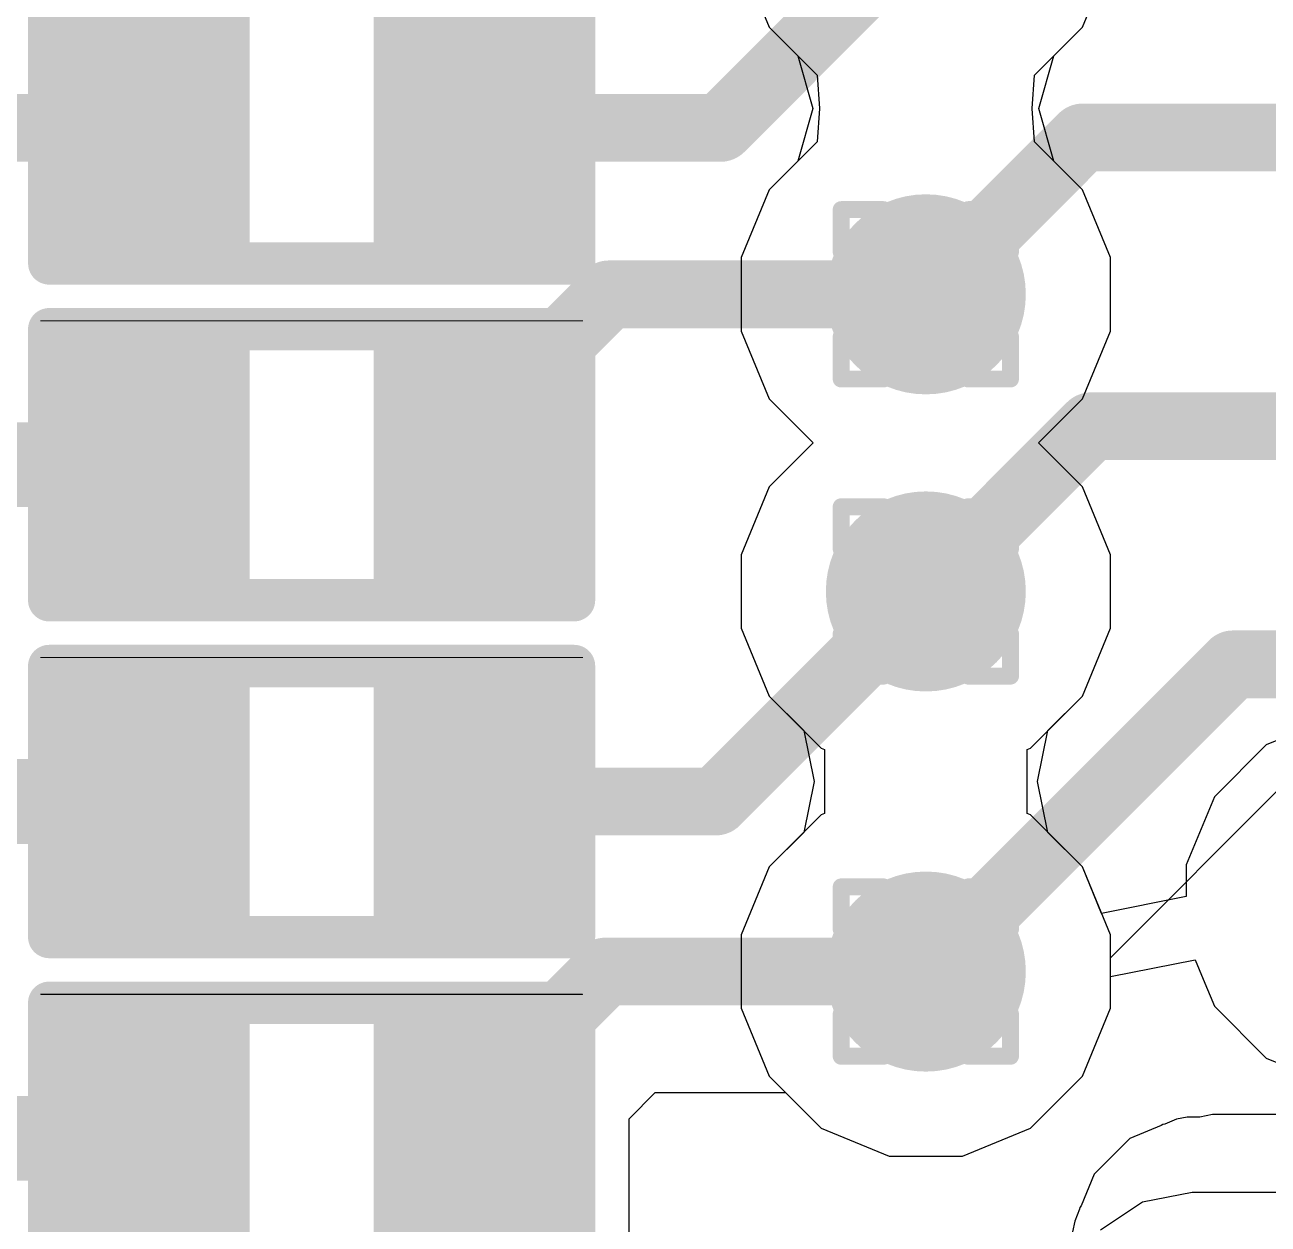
# Model space of a CAD drawing. Header units: inches. Extents: x -11 to 5379, y 0 to 5429.
# Drawn here: x 128.476 to 132.206, y 51.296 to 54.893 of the extents above; entities that cross this region are included whole.
import ezdxf

# ---------------------------------------------------------------- set-up
doc = ezdxf.new("R2010")
doc.units = ezdxf.units.IN
for name, color, linetype in [('Bottom Layer', 5, 'Continuous'), ('Drill Drawing', 1, 'Continuous'), ('GND', 16, 'Continuous'), ('PWR', 76, 'Continuous'), ('Top Layer', 1, 'Continuous'), ('Top Overlay', 2, 'Continuous'), ('Top Paste', 8, 'Continuous'), ('Top Solder', 216, 'Continuous'), ('Via Holes', 16, 'Continuous')]:
    doc.layers.add(name, color=color, linetype=linetype)

# ---------------------------------------------------------------- blocks, each defined once
blk = doc.blocks.new('R___0402_367')
at = {"layer": 'Top Layer'}
for points in [[(-0.6985, -0.3175), (-0.6985, 0.3175), (-0.2413, 0.3175), (-0.2413, -0.3175)], [(0.2413, -0.3175), (0.2413, 0.3175), (0.6985, 0.3175), (0.6985, -0.3175)]]:
    blk.add_hatch(color=1, dxfattribs=at).paths.add_polyline_path(points)
at = {"layer": 'Top Paste'}
for points in [[(-0.6985, -0.3175), (-0.6985, 0.3175), (-0.2413, 0.3175), (-0.2413, -0.3175)], [(0.2413, -0.3175), (0.2413, 0.3175), (0.6985, 0.3175), (0.6985, -0.3175)]]:
    blk.add_hatch(color=8, dxfattribs=at).paths.add_polyline_path(points)
at = {"layer": 'Top Solder'}
for points in [[(-0.7535, -0.3725), (-0.7535, 0.3725), (-0.1863, 0.3725), (-0.1863, -0.3725)], [(0.1863, -0.3725), (0.1863, 0.3725), (0.7535, 0.3725), (0.7535, -0.3725)]]:
    blk.add_hatch(color=216, dxfattribs=at).paths.add_polyline_path(points)
at = {"layer": 'Top Overlay'}
for points in [[(-0.7874, 0.4064, 0.127, 0.127, 0), (-0.7874, -0.4064, 0.127, 0.127, 0)], [(0.7874, 0.4064, 0.127, 0.127, 0), (-0.7874, 0.4064, 0.127, 0.127, 0)], [(0.7874, 0.4064, 0.127, 0.127, 0), (0.7874, -0.4064, 0.127, 0.127, 0)], [(0.7874, -0.4064, 0.127, 0.127, 0), (-0.7874, -0.4064, 0.127, 0.127, 0)], [(0.8128, -0.4318, 0.00323, 0.00323, 0), (-0.8128, -0.4318, 0.00323, 0.00323, 0)]]:
    blk.add_lwpolyline(points, format="xyseb", dxfattribs=at)
for points in [[(-0.8191, 0.4064, 0.0635, 0.0635, 1), (-0.7556, 0.4064, 0.0635, 0.0635, 1)], [(-0.8191, 0.4064, 0.0635, 0.0635, 1), (-0.7556, 0.4064, 0.0635, 0.0635, 1)], [(0.7556, 0.4064, 0.0635, 0.0635, 1), (0.8191, 0.4064, 0.0635, 0.0635, 1)], [(0.7556, 0.4064, 0.0635, 0.0635, 1), (0.8191, 0.4064, 0.0635, 0.0635, 1)], [(-0.8191, -0.4064, 0.0635, 0.0635, 1), (-0.7556, -0.4064, 0.0635, 0.0635, 1)], [(-0.8191, -0.4064, 0.0635, 0.0635, 1), (-0.7556, -0.4064, 0.0635, 0.0635, 1)], [(0.7556, -0.4064, 0.0635, 0.0635, 1), (0.8191, -0.4064, 0.0635, 0.0635, 1)], [(0.7556, -0.4064, 0.0635, 0.0635, 1), (0.8191, -0.4064, 0.0635, 0.0635, 1)], [(-0.8136, -0.4318, 0.00161, 0.00161, 1), (-0.812, -0.4318, 0.00161, 0.00161, 1)], [(0.812, -0.4318, 0.00161, 0.00161, 1), (0.8136, -0.4318, 0.00161, 0.00161, 1)]]:
    blk.add_lwpolyline(points, format="xyseb", close=True, dxfattribs=at)
blk = doc.blocks.new('R___0402_369')
at = {"layer": 'Top Layer'}
for points in [[(-0.6985, -0.3175), (-0.6985, 0.3175), (-0.2413, 0.3175), (-0.2413, -0.3175)], [(0.2413, -0.3175), (0.2413, 0.3175), (0.6985, 0.3175), (0.6985, -0.3175)]]:
    blk.add_hatch(color=1, dxfattribs=at).paths.add_polyline_path(points)
at = {"layer": 'Top Paste'}
for points in [[(-0.6985, -0.3175), (-0.6985, 0.3175), (-0.2413, 0.3175), (-0.2413, -0.3175)], [(0.2413, -0.3175), (0.2413, 0.3175), (0.6985, 0.3175), (0.6985, -0.3175)]]:
    blk.add_hatch(color=8, dxfattribs=at).paths.add_polyline_path(points)
at = {"layer": 'Top Solder'}
for points in [[(-0.7535, -0.3725), (-0.7535, 0.3725), (-0.1863, 0.3725), (-0.1863, -0.3725)], [(0.1863, -0.3725), (0.1863, 0.3725), (0.7535, 0.3725), (0.7535, -0.3725)]]:
    blk.add_hatch(color=216, dxfattribs=at).paths.add_polyline_path(points)
at = {"layer": 'Top Overlay'}
for points in [[(-0.7874, 0.4064, 0.127, 0.127, 0), (-0.7874, -0.4064, 0.127, 0.127, 0)], [(0.7874, 0.4064, 0.127, 0.127, 0), (-0.7874, 0.4064, 0.127, 0.127, 0)], [(0.7874, 0.4064, 0.127, 0.127, 0), (0.7874, -0.4064, 0.127, 0.127, 0)], [(0.7874, -0.4064, 0.127, 0.127, 0), (-0.7874, -0.4064, 0.127, 0.127, 0)], [(0.8128, -0.4318, 0.00323, 0.00323, 0), (-0.8128, -0.4318, 0.00323, 0.00323, 0)]]:
    blk.add_lwpolyline(points, format="xyseb", dxfattribs=at)
for points in [[(-0.8191, 0.4064, 0.0635, 0.0635, 1), (-0.7556, 0.4064, 0.0635, 0.0635, 1)], [(-0.8191, 0.4064, 0.0635, 0.0635, 1), (-0.7556, 0.4064, 0.0635, 0.0635, 1)], [(0.7556, 0.4064, 0.0635, 0.0635, 1), (0.8191, 0.4064, 0.0635, 0.0635, 1)], [(0.7556, 0.4064, 0.0635, 0.0635, 1), (0.8191, 0.4064, 0.0635, 0.0635, 1)], [(-0.8191, -0.4064, 0.0635, 0.0635, 1), (-0.7556, -0.4064, 0.0635, 0.0635, 1)], [(-0.8191, -0.4064, 0.0635, 0.0635, 1), (-0.7556, -0.4064, 0.0635, 0.0635, 1)], [(0.7556, -0.4064, 0.0635, 0.0635, 1), (0.8191, -0.4064, 0.0635, 0.0635, 1)], [(0.7556, -0.4064, 0.0635, 0.0635, 1), (0.8191, -0.4064, 0.0635, 0.0635, 1)], [(-0.8136, -0.4318, 0.00161, 0.00161, 1), (-0.812, -0.4318, 0.00161, 0.00161, 1)], [(0.812, -0.4318, 0.00161, 0.00161, 1), (0.8136, -0.4318, 0.00161, 0.00161, 1)]]:
    blk.add_lwpolyline(points, format="xyseb", close=True, dxfattribs=at)
blk = doc.blocks.new('R___0402_371')
at = {"layer": 'Top Layer'}
for points in [[(-0.6985, -0.3175), (-0.6985, 0.3175), (-0.2413, 0.3175), (-0.2413, -0.3175)], [(0.2413, -0.3175), (0.2413, 0.3175), (0.6985, 0.3175), (0.6985, -0.3175)]]:
    blk.add_hatch(color=1, dxfattribs=at).paths.add_polyline_path(points)
at = {"layer": 'Top Paste'}
for points in [[(-0.6985, -0.3175), (-0.6985, 0.3175), (-0.2413, 0.3175), (-0.2413, -0.3175)], [(0.2413, -0.3175), (0.2413, 0.3175), (0.6985, 0.3175), (0.6985, -0.3175)]]:
    blk.add_hatch(color=8, dxfattribs=at).paths.add_polyline_path(points)
at = {"layer": 'Top Solder'}
for points in [[(-0.7535, -0.3725), (-0.7535, 0.3725), (-0.1863, 0.3725), (-0.1863, -0.3725)], [(0.1863, -0.3725), (0.1863, 0.3725), (0.7535, 0.3725), (0.7535, -0.3725)]]:
    blk.add_hatch(color=216, dxfattribs=at).paths.add_polyline_path(points)
at = {"layer": 'Top Overlay'}
for points in [[(-0.7874, 0.4064, 0.127, 0.127, 0), (-0.7874, -0.4064, 0.127, 0.127, 0)], [(0.7874, 0.4064, 0.127, 0.127, 0), (-0.7874, 0.4064, 0.127, 0.127, 0)], [(0.7874, 0.4064, 0.127, 0.127, 0), (0.7874, -0.4064, 0.127, 0.127, 0)], [(0.7874, -0.4064, 0.127, 0.127, 0), (-0.7874, -0.4064, 0.127, 0.127, 0)], [(0.8128, -0.4318, 0.00323, 0.00323, 0), (-0.8128, -0.4318, 0.00323, 0.00323, 0)]]:
    blk.add_lwpolyline(points, format="xyseb", dxfattribs=at)
for points in [[(-0.8191, 0.4064, 0.0635, 0.0635, 1), (-0.7556, 0.4064, 0.0635, 0.0635, 1)], [(-0.8191, 0.4064, 0.0635, 0.0635, 1), (-0.7556, 0.4064, 0.0635, 0.0635, 1)], [(0.7556, 0.4064, 0.0635, 0.0635, 1), (0.8191, 0.4064, 0.0635, 0.0635, 1)], [(0.7556, 0.4064, 0.0635, 0.0635, 1), (0.8191, 0.4064, 0.0635, 0.0635, 1)], [(-0.8191, -0.4064, 0.0635, 0.0635, 1), (-0.7556, -0.4064, 0.0635, 0.0635, 1)], [(-0.8191, -0.4064, 0.0635, 0.0635, 1), (-0.7556, -0.4064, 0.0635, 0.0635, 1)], [(0.7556, -0.4064, 0.0635, 0.0635, 1), (0.8191, -0.4064, 0.0635, 0.0635, 1)], [(0.7556, -0.4064, 0.0635, 0.0635, 1), (0.8191, -0.4064, 0.0635, 0.0635, 1)], [(-0.8136, -0.4318, 0.00161, 0.00161, 1), (-0.812, -0.4318, 0.00161, 0.00161, 1)], [(0.812, -0.4318, 0.00161, 0.00161, 1), (0.8136, -0.4318, 0.00161, 0.00161, 1)]]:
    blk.add_lwpolyline(points, format="xyseb", close=True, dxfattribs=at)
blk = doc.blocks.new('R___0402_430')
at = {"layer": 'Top Layer'}
for points in [[(-0.6985, -0.3175), (-0.6985, 0.3175), (-0.2413, 0.3175), (-0.2413, -0.3175)], [(0.2413, -0.3175), (0.2413, 0.3175), (0.6985, 0.3175), (0.6985, -0.3175)]]:
    blk.add_hatch(color=1, dxfattribs=at).paths.add_polyline_path(points)
at = {"layer": 'Top Paste'}
for points in [[(-0.6985, -0.3175), (-0.6985, 0.3175), (-0.2413, 0.3175), (-0.2413, -0.3175)], [(0.2413, -0.3175), (0.2413, 0.3175), (0.6985, 0.3175), (0.6985, -0.3175)]]:
    blk.add_hatch(color=8, dxfattribs=at).paths.add_polyline_path(points)
at = {"layer": 'Top Solder'}
for points in [[(-0.7535, -0.3725), (-0.7535, 0.3725), (-0.1863, 0.3725), (-0.1863, -0.3725)], [(0.1863, -0.3725), (0.1863, 0.3725), (0.7535, 0.3725), (0.7535, -0.3725)]]:
    blk.add_hatch(color=216, dxfattribs=at).paths.add_polyline_path(points)
at = {"layer": 'Top Overlay'}
for points in [[(-0.7874, 0.4064, 0.127, 0.127, 0), (-0.7874, -0.4064, 0.127, 0.127, 0)], [(0.7874, 0.4064, 0.127, 0.127, 0), (-0.7874, 0.4064, 0.127, 0.127, 0)], [(0.7874, 0.4064, 0.127, 0.127, 0), (0.7874, -0.4064, 0.127, 0.127, 0)], [(0.7874, -0.4064, 0.127, 0.127, 0), (-0.7874, -0.4064, 0.127, 0.127, 0)], [(0.8128, -0.4318, 0.00323, 0.00323, 0), (-0.8128, -0.4318, 0.00323, 0.00323, 0)]]:
    blk.add_lwpolyline(points, format="xyseb", dxfattribs=at)
for points in [[(-0.8191, 0.4064, 0.0635, 0.0635, 1), (-0.7556, 0.4064, 0.0635, 0.0635, 1)], [(-0.8191, 0.4064, 0.0635, 0.0635, 1), (-0.7556, 0.4064, 0.0635, 0.0635, 1)], [(0.7556, 0.4064, 0.0635, 0.0635, 1), (0.8191, 0.4064, 0.0635, 0.0635, 1)], [(0.7556, 0.4064, 0.0635, 0.0635, 1), (0.8191, 0.4064, 0.0635, 0.0635, 1)], [(-0.8191, -0.4064, 0.0635, 0.0635, 1), (-0.7556, -0.4064, 0.0635, 0.0635, 1)], [(-0.8191, -0.4064, 0.0635, 0.0635, 1), (-0.7556, -0.4064, 0.0635, 0.0635, 1)], [(0.7556, -0.4064, 0.0635, 0.0635, 1), (0.8191, -0.4064, 0.0635, 0.0635, 1)], [(0.7556, -0.4064, 0.0635, 0.0635, 1), (0.8191, -0.4064, 0.0635, 0.0635, 1)], [(-0.8136, -0.4318, 0.00161, 0.00161, 1), (-0.812, -0.4318, 0.00161, 0.00161, 1)], [(0.812, -0.4318, 0.00161, 0.00161, 1), (0.8136, -0.4318, 0.00161, 0.00161, 1)]]:
    blk.add_lwpolyline(points, format="xyseb", close=True, dxfattribs=at)

msp = doc.modelspace()

# ---------------------------------------------------------------- hatches: boundary and pattern name
at = {"layer": 'Bottom Layer'}
h = msp.add_hatch(color=5, dxfattribs=at)
edge = h.paths.add_edge_path()
edge.add_arc((131.1794, 54.0848), 0.3, 0, 360)
h = msp.add_hatch(color=5, dxfattribs=at)
edge = h.paths.add_edge_path()
edge.add_arc((131.1794, 53.1938), 0.3, 0, 360)
h = msp.add_hatch(color=5, dxfattribs=at)
edge = h.paths.add_edge_path()
edge.add_arc((131.1794, 52.0538), 0.3, 0, 360)
at = {"layer": 'GND'}
h = msp.add_hatch(color=16, dxfattribs=at)
edge = h.paths.add_edge_path()
edge.add_arc((131.1794, 54.0848), 0.3, 0, 360)
h = msp.add_hatch(color=16, dxfattribs=at)
edge = h.paths.add_edge_path()
edge.add_arc((131.1794, 53.1938), 0.3, 0, 360)
h = msp.add_hatch(color=16, dxfattribs=at)
edge = h.paths.add_edge_path()
edge.add_arc((131.1794, 52.0538), 0.3, 0, 360)
at = {"layer": 'PWR'}
h = msp.add_hatch(color=76, dxfattribs=at)
edge = h.paths.add_edge_path()
edge.add_arc((131.1794, 54.0848), 0.3, 0, 360)
h = msp.add_hatch(color=76, dxfattribs=at)
edge = h.paths.add_edge_path()
edge.add_arc((131.1794, 53.1938), 0.3, 0, 360)
h = msp.add_hatch(color=76, dxfattribs=at)
edge = h.paths.add_edge_path()
edge.add_arc((131.1794, 52.0538), 0.3, 0, 360)
at = {"layer": 'Top Layer'}
h = msp.add_hatch(color=1, dxfattribs=at)
edge = h.paths.add_edge_path()
edge.add_arc((131.1794, 54.0848), 0.3, 0, 360)
h = msp.add_hatch(color=1, dxfattribs=at)
edge = h.paths.add_edge_path()
edge.add_arc((131.1794, 53.1938), 0.3, 0, 360)
h = msp.add_hatch(color=1, dxfattribs=at)
edge = h.paths.add_edge_path()
edge.add_arc((131.1794, 52.0538), 0.3, 0, 360)
at = {"layer": 'Via Holes'}
h = msp.add_hatch(color=7, dxfattribs=at)
edge = h.paths.add_edge_path()
edge.add_arc((131.1794, 54.0848), 0.15, 0, 360)
h = msp.add_hatch(color=7, dxfattribs=at)
edge = h.paths.add_edge_path()
edge.add_arc((131.1794, 53.1938), 0.15, 0, 360)
h = msp.add_hatch(color=7, dxfattribs=at)
edge = h.paths.add_edge_path()
edge.add_arc((131.1794, 52.0538), 0.15, 0, 360)

# ---------------------------------------------------------------- linework, layer by layer
at = {"layer": 'Bottom Layer'}
for p, q in [((130.6254, 55.0896), (130.7098, 54.886)), ((130.7098, 54.886), (130.8538, 54.742)), ((130.8538, 54.742), (130.8601, 54.6423)), ((130.8601, 54.6423), (130.8538, 54.5426)), ((130.8538, 54.5426), (130.7098, 54.3986)), ((130.7098, 54.3986), (130.6254, 54.195)), ((130.6254, 54.195), (130.6254, 53.9746)), ((130.6254, 53.9746), (130.7098, 53.771)), ((130.7098, 53.771), (130.8415, 53.6393)), ((130.8415, 53.6393), (130.7098, 53.5076)), ((130.7098, 53.5076), (130.6254, 53.304)), ((130.6254, 53.304), (130.6254, 53.0836)), ((130.6254, 53.0836), (130.7098, 52.88)), ((130.7098, 52.88), (130.8656, 52.7242)), ((130.8656, 52.7242), (130.8755, 52.72)), ((130.8755, 52.72), (130.8755, 52.5276)), ((131.7334, 52.0951), (132.251, 52.6126)), ((130.8656, 52.5235), (130.7098, 52.3676)), ((130.8755, 52.5276), (130.8656, 52.5235)), ((130.7098, 52.3676), (130.6254, 52.164)), ((130.6254, 52.164), (130.6254, 51.9436)), ((131.7334, 51.9436), (131.7334, 52.0951)), ((130.6254, 51.9436), (130.7098, 51.74)), ((131.6491, 51.74), (131.7334, 51.9436)), ((130.7098, 51.74), (130.8656, 51.5842)), ((131.4932, 51.5842), (131.6491, 51.74)), ((130.8656, 51.5842), (131.0692, 51.4998)), ((131.2896, 51.4998), (131.4932, 51.5842)), ((131.0692, 51.4998), (131.2896, 51.4998))]:
    msp.add_line(p, q, dxfattribs=at)
for points in [[(131.1794, 54.0848, 0.2032, 0.2032, 0), (131.6499, 54.5553, 0.2032, 0.2032, 0)], [(131.6499, 54.5553, 0.2032, 0.2032, 0), (140.5564, 54.5553, 0.2032, 0.2032, 0)], [(131.1794, 53.1938, 0.2032, 0.2032, 0), (131.6748, 53.6892, 0.2032, 0.2032, 0)], [(131.6748, 53.6892, 0.2032, 0.2032, 0), (140.9921, 53.6892, 0.2032, 0.2032, 0)], [(131.1794, 52.0538, 0.2032, 0.2032, 0), (132.1008, 52.9752, 0.2032, 0.2032, 0)], [(132.1008, 52.9752, 0.2032, 0.2032, 0), (140.2735, 52.9752, 0.2032, 0.2032, 0)]]:
    msp.add_lwpolyline(points, format="xyseb", dxfattribs=at)
for points in [[(131.5991, 54.5553, 0.1016, 0.1016, 1), (131.7007, 54.5553, 0.1016, 0.1016, 1)], [(131.5991, 54.5553, 0.1016, 0.1016, 1), (131.7007, 54.5553, 0.1016, 0.1016, 1)], [(131.1286, 54.0848, 0.1016, 0.1016, 1), (131.2302, 54.0848, 0.1016, 0.1016, 1)], [(131.624, 53.6892, 0.1016, 0.1016, 1), (131.7256, 53.6892, 0.1016, 0.1016, 1)], [(131.624, 53.6892, 0.1016, 0.1016, 1), (131.7256, 53.6892, 0.1016, 0.1016, 1)], [(131.1286, 53.1938, 0.1016, 0.1016, 1), (131.2302, 53.1938, 0.1016, 0.1016, 1)], [(132.05, 52.9752, 0.1016, 0.1016, 1), (132.1516, 52.9752, 0.1016, 0.1016, 1)], [(132.05, 52.9752, 0.1016, 0.1016, 1), (132.1516, 52.9752, 0.1016, 0.1016, 1)], [(131.1286, 52.0538, 0.1016, 0.1016, 1), (131.2302, 52.0538, 0.1016, 0.1016, 1)]]:
    msp.add_lwpolyline(points, format="xyseb", close=True, dxfattribs=at)
at = {"layer": 'Drill Drawing'}
for points in [[(130.9254, 54.2118, 0.0508, 0.0508, 0), (130.9254, 54.3388, 0.0508, 0.0508, 0)], [(130.9254, 54.3388, 0.0508, 0.0508, 0), (131.0524, 54.3388, 0.0508, 0.0508, 0)], [(131.0524, 54.3388, 0.0508, 0.0508, 0), (131.1794, 54.2118, 0.0508, 0.0508, 0)], [(131.1794, 54.2118, 0.0508, 0.0508, 0), (131.3064, 54.3388, 0.0508, 0.0508, 0)], [(131.3064, 54.3388, 0.0508, 0.0508, 0), (131.4334, 54.3388, 0.0508, 0.0508, 0)], [(131.4334, 54.2118, 0.0508, 0.0508, 0), (131.4334, 54.3388, 0.0508, 0.0508, 0)], [(130.9254, 54.2118, 0.0508, 0.0508, 0), (131.0524, 54.0848, 0.0508, 0.0508, 0)], [(131.3064, 54.0848, 0.0508, 0.0508, 0), (131.4334, 54.2118, 0.0508, 0.0508, 0)], [(130.9254, 53.9578, 0.0508, 0.0508, 0), (131.0524, 54.0848, 0.0508, 0.0508, 0)], [(131.3064, 54.0848, 0.0508, 0.0508, 0), (131.4334, 53.9578, 0.0508, 0.0508, 0)], [(130.9254, 53.8308, 0.0508, 0.0508, 0), (130.9254, 53.9578, 0.0508, 0.0508, 0)], [(131.0524, 53.8308, 0.0508, 0.0508, 0), (131.1794, 53.9578, 0.0508, 0.0508, 0)], [(131.1794, 53.9578, 0.0508, 0.0508, 0), (131.3064, 53.8308, 0.0508, 0.0508, 0)], [(131.4334, 53.8308, 0.0508, 0.0508, 0), (131.4334, 53.9578, 0.0508, 0.0508, 0)], [(130.9254, 53.8308, 0.0508, 0.0508, 0), (131.0524, 53.8308, 0.0508, 0.0508, 0)], [(131.3064, 53.8308, 0.0508, 0.0508, 0), (131.4334, 53.8308, 0.0508, 0.0508, 0)], [(130.9254, 53.3208, 0.0508, 0.0508, 0), (130.9254, 53.4478, 0.0508, 0.0508, 0)], [(130.9254, 53.4478, 0.0508, 0.0508, 0), (131.0524, 53.4478, 0.0508, 0.0508, 0)], [(131.0524, 53.4478, 0.0508, 0.0508, 0), (131.1794, 53.3208, 0.0508, 0.0508, 0)], [(131.1794, 53.3208, 0.0508, 0.0508, 0), (131.3064, 53.4478, 0.0508, 0.0508, 0)], [(131.3064, 53.4478, 0.0508, 0.0508, 0), (131.4334, 53.4478, 0.0508, 0.0508, 0)], [(131.4334, 53.3208, 0.0508, 0.0508, 0), (131.4334, 53.4478, 0.0508, 0.0508, 0)], [(130.9254, 53.3208, 0.0508, 0.0508, 0), (131.0524, 53.1938, 0.0508, 0.0508, 0)], [(131.3064, 53.1938, 0.0508, 0.0508, 0), (131.4334, 53.3208, 0.0508, 0.0508, 0)], [(130.9254, 53.0668, 0.0508, 0.0508, 0), (131.0524, 53.1938, 0.0508, 0.0508, 0)], [(131.3064, 53.1938, 0.0508, 0.0508, 0), (131.4334, 53.0668, 0.0508, 0.0508, 0)], [(130.9254, 52.9398, 0.0508, 0.0508, 0), (130.9254, 53.0668, 0.0508, 0.0508, 0)], [(131.0524, 52.9398, 0.0508, 0.0508, 0), (131.1794, 53.0668, 0.0508, 0.0508, 0)], [(131.1794, 53.0668, 0.0508, 0.0508, 0), (131.3064, 52.9398, 0.0508, 0.0508, 0)], [(131.4334, 52.9398, 0.0508, 0.0508, 0), (131.4334, 53.0668, 0.0508, 0.0508, 0)], [(130.9254, 52.9398, 0.0508, 0.0508, 0), (131.0524, 52.9398, 0.0508, 0.0508, 0)], [(131.3064, 52.9398, 0.0508, 0.0508, 0), (131.4334, 52.9398, 0.0508, 0.0508, 0)], [(130.9254, 52.1808, 0.0508, 0.0508, 0), (130.9254, 52.3078, 0.0508, 0.0508, 0)], [(130.9254, 52.3078, 0.0508, 0.0508, 0), (131.0524, 52.3078, 0.0508, 0.0508, 0)], [(131.0524, 52.3078, 0.0508, 0.0508, 0), (131.1794, 52.1808, 0.0508, 0.0508, 0)], [(131.1794, 52.1808, 0.0508, 0.0508, 0), (131.3064, 52.3078, 0.0508, 0.0508, 0)], [(131.3064, 52.3078, 0.0508, 0.0508, 0), (131.4334, 52.3078, 0.0508, 0.0508, 0)], [(131.4334, 52.1808, 0.0508, 0.0508, 0), (131.4334, 52.3078, 0.0508, 0.0508, 0)], [(130.9254, 52.1808, 0.0508, 0.0508, 0), (131.0524, 52.0538, 0.0508, 0.0508, 0)], [(131.3064, 52.0538, 0.0508, 0.0508, 0), (131.4334, 52.1808, 0.0508, 0.0508, 0)], [(130.9254, 51.9268, 0.0508, 0.0508, 0), (131.0524, 52.0538, 0.0508, 0.0508, 0)], [(131.3064, 52.0538, 0.0508, 0.0508, 0), (131.4334, 51.9268, 0.0508, 0.0508, 0)], [(130.9254, 51.7998, 0.0508, 0.0508, 0), (130.9254, 51.9268, 0.0508, 0.0508, 0)], [(131.0524, 51.7998, 0.0508, 0.0508, 0), (131.1794, 51.9268, 0.0508, 0.0508, 0)], [(131.1794, 51.9268, 0.0508, 0.0508, 0), (131.3064, 51.7998, 0.0508, 0.0508, 0)], [(131.4334, 51.7998, 0.0508, 0.0508, 0), (131.4334, 51.9268, 0.0508, 0.0508, 0)], [(130.9254, 51.7998, 0.0508, 0.0508, 0), (131.0524, 51.7998, 0.0508, 0.0508, 0)], [(131.3064, 51.7998, 0.0508, 0.0508, 0), (131.4334, 51.7998, 0.0508, 0.0508, 0)]]:
    msp.add_lwpolyline(points, format="xyseb", dxfattribs=at)
for points in [[(130.9127, 54.3388, 0.0254, 0.0254, 1), (130.9381, 54.3388, 0.0254, 0.0254, 1)], [(130.9127, 54.3388, 0.0254, 0.0254, 1), (130.9381, 54.3388, 0.0254, 0.0254, 1)], [(131.0397, 54.3388, 0.0254, 0.0254, 1), (131.0651, 54.3388, 0.0254, 0.0254, 1)], [(131.0397, 54.3388, 0.0254, 0.0254, 1), (131.0651, 54.3388, 0.0254, 0.0254, 1)], [(131.2937, 54.3388, 0.0254, 0.0254, 1), (131.3191, 54.3388, 0.0254, 0.0254, 1)], [(131.2937, 54.3388, 0.0254, 0.0254, 1), (131.3191, 54.3388, 0.0254, 0.0254, 1)], [(131.4207, 54.3388, 0.0254, 0.0254, 1), (131.4461, 54.3388, 0.0254, 0.0254, 1)], [(131.4207, 54.3388, 0.0254, 0.0254, 1), (131.4461, 54.3388, 0.0254, 0.0254, 1)], [(130.9127, 54.2118, 0.0254, 0.0254, 1), (130.9381, 54.2118, 0.0254, 0.0254, 1)], [(130.9127, 54.2118, 0.0254, 0.0254, 1), (130.9381, 54.2118, 0.0254, 0.0254, 1)], [(131.1667, 54.2118, 0.0254, 0.0254, 1), (131.1921, 54.2118, 0.0254, 0.0254, 1)], [(131.1667, 54.2118, 0.0254, 0.0254, 1), (131.1921, 54.2118, 0.0254, 0.0254, 1)], [(131.4207, 54.2118, 0.0254, 0.0254, 1), (131.4461, 54.2118, 0.0254, 0.0254, 1)], [(131.4207, 54.2118, 0.0254, 0.0254, 1), (131.4461, 54.2118, 0.0254, 0.0254, 1)], [(131.0397, 54.0848, 0.0254, 0.0254, 1), (131.0651, 54.0848, 0.0254, 0.0254, 1)], [(131.0397, 54.0848, 0.0254, 0.0254, 1), (131.0651, 54.0848, 0.0254, 0.0254, 1)], [(131.2937, 54.0848, 0.0254, 0.0254, 1), (131.3191, 54.0848, 0.0254, 0.0254, 1)], [(131.2937, 54.0848, 0.0254, 0.0254, 1), (131.3191, 54.0848, 0.0254, 0.0254, 1)], [(130.9127, 53.9578, 0.0254, 0.0254, 1), (130.9381, 53.9578, 0.0254, 0.0254, 1)], [(130.9127, 53.9578, 0.0254, 0.0254, 1), (130.9381, 53.9578, 0.0254, 0.0254, 1)], [(131.1667, 53.9578, 0.0254, 0.0254, 1), (131.1921, 53.9578, 0.0254, 0.0254, 1)], [(131.1667, 53.9578, 0.0254, 0.0254, 1), (131.1921, 53.9578, 0.0254, 0.0254, 1)], [(131.4207, 53.9578, 0.0254, 0.0254, 1), (131.4461, 53.9578, 0.0254, 0.0254, 1)], [(131.4207, 53.9578, 0.0254, 0.0254, 1), (131.4461, 53.9578, 0.0254, 0.0254, 1)], [(130.9127, 53.8308, 0.0254, 0.0254, 1), (130.9381, 53.8308, 0.0254, 0.0254, 1)], [(130.9127, 53.8308, 0.0254, 0.0254, 1), (130.9381, 53.8308, 0.0254, 0.0254, 1)], [(131.0397, 53.8308, 0.0254, 0.0254, 1), (131.0651, 53.8308, 0.0254, 0.0254, 1)], [(131.0397, 53.8308, 0.0254, 0.0254, 1), (131.0651, 53.8308, 0.0254, 0.0254, 1)], [(131.2937, 53.8308, 0.0254, 0.0254, 1), (131.3191, 53.8308, 0.0254, 0.0254, 1)], [(131.2937, 53.8308, 0.0254, 0.0254, 1), (131.3191, 53.8308, 0.0254, 0.0254, 1)], [(131.4207, 53.8308, 0.0254, 0.0254, 1), (131.4461, 53.8308, 0.0254, 0.0254, 1)], [(131.4207, 53.8308, 0.0254, 0.0254, 1), (131.4461, 53.8308, 0.0254, 0.0254, 1)], [(130.9127, 53.4478, 0.0254, 0.0254, 1), (130.9381, 53.4478, 0.0254, 0.0254, 1)], [(130.9127, 53.4478, 0.0254, 0.0254, 1), (130.9381, 53.4478, 0.0254, 0.0254, 1)], [(131.0397, 53.4478, 0.0254, 0.0254, 1), (131.0651, 53.4478, 0.0254, 0.0254, 1)], [(131.0397, 53.4478, 0.0254, 0.0254, 1), (131.0651, 53.4478, 0.0254, 0.0254, 1)], [(131.2937, 53.4478, 0.0254, 0.0254, 1), (131.3191, 53.4478, 0.0254, 0.0254, 1)], [(131.2937, 53.4478, 0.0254, 0.0254, 1), (131.3191, 53.4478, 0.0254, 0.0254, 1)], [(131.4207, 53.4478, 0.0254, 0.0254, 1), (131.4461, 53.4478, 0.0254, 0.0254, 1)], [(131.4207, 53.4478, 0.0254, 0.0254, 1), (131.4461, 53.4478, 0.0254, 0.0254, 1)], [(130.9127, 53.3208, 0.0254, 0.0254, 1), (130.9381, 53.3208, 0.0254, 0.0254, 1)], [(130.9127, 53.3208, 0.0254, 0.0254, 1), (130.9381, 53.3208, 0.0254, 0.0254, 1)], [(131.1667, 53.3208, 0.0254, 0.0254, 1), (131.1921, 53.3208, 0.0254, 0.0254, 1)], [(131.1667, 53.3208, 0.0254, 0.0254, 1), (131.1921, 53.3208, 0.0254, 0.0254, 1)], [(131.4207, 53.3208, 0.0254, 0.0254, 1), (131.4461, 53.3208, 0.0254, 0.0254, 1)], [(131.4207, 53.3208, 0.0254, 0.0254, 1), (131.4461, 53.3208, 0.0254, 0.0254, 1)], [(131.0397, 53.1938, 0.0254, 0.0254, 1), (131.0651, 53.1938, 0.0254, 0.0254, 1)], [(131.0397, 53.1938, 0.0254, 0.0254, 1), (131.0651, 53.1938, 0.0254, 0.0254, 1)], [(131.2937, 53.1938, 0.0254, 0.0254, 1), (131.3191, 53.1938, 0.0254, 0.0254, 1)], [(131.2937, 53.1938, 0.0254, 0.0254, 1), (131.3191, 53.1938, 0.0254, 0.0254, 1)], [(130.9127, 53.0668, 0.0254, 0.0254, 1), (130.9381, 53.0668, 0.0254, 0.0254, 1)], [(130.9127, 53.0668, 0.0254, 0.0254, 1), (130.9381, 53.0668, 0.0254, 0.0254, 1)], [(131.1667, 53.0668, 0.0254, 0.0254, 1), (131.1921, 53.0668, 0.0254, 0.0254, 1)], [(131.1667, 53.0668, 0.0254, 0.0254, 1), (131.1921, 53.0668, 0.0254, 0.0254, 1)], [(131.4207, 53.0668, 0.0254, 0.0254, 1), (131.4461, 53.0668, 0.0254, 0.0254, 1)], [(131.4207, 53.0668, 0.0254, 0.0254, 1), (131.4461, 53.0668, 0.0254, 0.0254, 1)], [(130.9127, 52.9398, 0.0254, 0.0254, 1), (130.9381, 52.9398, 0.0254, 0.0254, 1)], [(130.9127, 52.9398, 0.0254, 0.0254, 1), (130.9381, 52.9398, 0.0254, 0.0254, 1)], [(131.0397, 52.9398, 0.0254, 0.0254, 1), (131.0651, 52.9398, 0.0254, 0.0254, 1)], [(131.0397, 52.9398, 0.0254, 0.0254, 1), (131.0651, 52.9398, 0.0254, 0.0254, 1)], [(131.2937, 52.9398, 0.0254, 0.0254, 1), (131.3191, 52.9398, 0.0254, 0.0254, 1)], [(131.2937, 52.9398, 0.0254, 0.0254, 1), (131.3191, 52.9398, 0.0254, 0.0254, 1)], [(131.4207, 52.9398, 0.0254, 0.0254, 1), (131.4461, 52.9398, 0.0254, 0.0254, 1)], [(131.4207, 52.9398, 0.0254, 0.0254, 1), (131.4461, 52.9398, 0.0254, 0.0254, 1)], [(130.9127, 52.3078, 0.0254, 0.0254, 1), (130.9381, 52.3078, 0.0254, 0.0254, 1)], [(130.9127, 52.3078, 0.0254, 0.0254, 1), (130.9381, 52.3078, 0.0254, 0.0254, 1)], [(131.0397, 52.3078, 0.0254, 0.0254, 1), (131.0651, 52.3078, 0.0254, 0.0254, 1)], [(131.0397, 52.3078, 0.0254, 0.0254, 1), (131.0651, 52.3078, 0.0254, 0.0254, 1)], [(131.2937, 52.3078, 0.0254, 0.0254, 1), (131.3191, 52.3078, 0.0254, 0.0254, 1)], [(131.2937, 52.3078, 0.0254, 0.0254, 1), (131.3191, 52.3078, 0.0254, 0.0254, 1)], [(131.4207, 52.3078, 0.0254, 0.0254, 1), (131.4461, 52.3078, 0.0254, 0.0254, 1)], [(131.4207, 52.3078, 0.0254, 0.0254, 1), (131.4461, 52.3078, 0.0254, 0.0254, 1)], [(130.9127, 52.1808, 0.0254, 0.0254, 1), (130.9381, 52.1808, 0.0254, 0.0254, 1)], [(130.9127, 52.1808, 0.0254, 0.0254, 1), (130.9381, 52.1808, 0.0254, 0.0254, 1)], [(131.1667, 52.1808, 0.0254, 0.0254, 1), (131.1921, 52.1808, 0.0254, 0.0254, 1)], [(131.1667, 52.1808, 0.0254, 0.0254, 1), (131.1921, 52.1808, 0.0254, 0.0254, 1)], [(131.4207, 52.1808, 0.0254, 0.0254, 1), (131.4461, 52.1808, 0.0254, 0.0254, 1)], [(131.4207, 52.1808, 0.0254, 0.0254, 1), (131.4461, 52.1808, 0.0254, 0.0254, 1)], [(131.0397, 52.0538, 0.0254, 0.0254, 1), (131.0651, 52.0538, 0.0254, 0.0254, 1)], [(131.0397, 52.0538, 0.0254, 0.0254, 1), (131.0651, 52.0538, 0.0254, 0.0254, 1)], [(131.2937, 52.0538, 0.0254, 0.0254, 1), (131.3191, 52.0538, 0.0254, 0.0254, 1)], [(131.2937, 52.0538, 0.0254, 0.0254, 1), (131.3191, 52.0538, 0.0254, 0.0254, 1)], [(130.9127, 51.9268, 0.0254, 0.0254, 1), (130.9381, 51.9268, 0.0254, 0.0254, 1)], [(130.9127, 51.9268, 0.0254, 0.0254, 1), (130.9381, 51.9268, 0.0254, 0.0254, 1)], [(131.1667, 51.9268, 0.0254, 0.0254, 1), (131.1921, 51.9268, 0.0254, 0.0254, 1)], [(131.1667, 51.9268, 0.0254, 0.0254, 1), (131.1921, 51.9268, 0.0254, 0.0254, 1)], [(131.4207, 51.9268, 0.0254, 0.0254, 1), (131.4461, 51.9268, 0.0254, 0.0254, 1)], [(131.4207, 51.9268, 0.0254, 0.0254, 1), (131.4461, 51.9268, 0.0254, 0.0254, 1)], [(130.9127, 51.7998, 0.0254, 0.0254, 1), (130.9381, 51.7998, 0.0254, 0.0254, 1)], [(130.9127, 51.7998, 0.0254, 0.0254, 1), (130.9381, 51.7998, 0.0254, 0.0254, 1)], [(131.0397, 51.7998, 0.0254, 0.0254, 1), (131.0651, 51.7998, 0.0254, 0.0254, 1)], [(131.0397, 51.7998, 0.0254, 0.0254, 1), (131.0651, 51.7998, 0.0254, 0.0254, 1)], [(131.2937, 51.7998, 0.0254, 0.0254, 1), (131.3191, 51.7998, 0.0254, 0.0254, 1)], [(131.2937, 51.7998, 0.0254, 0.0254, 1), (131.3191, 51.7998, 0.0254, 0.0254, 1)], [(131.4207, 51.7998, 0.0254, 0.0254, 1), (131.4461, 51.7998, 0.0254, 0.0254, 1)], [(131.4207, 51.7998, 0.0254, 0.0254, 1), (131.4461, 51.7998, 0.0254, 0.0254, 1)]]:
    msp.add_lwpolyline(points, format="xyseb", close=True, dxfattribs=at)
at = {"layer": 'GND'}
for p, q in [((130.6254, 55.0896), (130.7098, 54.886)), ((131.6491, 54.886), (131.7334, 55.0896)), ((130.7098, 54.886), (130.7954, 54.8003)), ((131.5634, 54.8003), (131.6491, 54.886)), ((130.7954, 54.8003), (130.8405, 54.6423)), ((131.5183, 54.6423), (131.5634, 54.8003)), ((130.8405, 54.6423), (130.7954, 54.4843)), ((131.5634, 54.4843), (131.5183, 54.6423)), ((130.7954, 54.4843), (130.7098, 54.3986)), ((131.6491, 54.3986), (131.5634, 54.4843)), ((130.7098, 54.3986), (130.6254, 54.195)), ((131.7334, 54.195), (131.6491, 54.3986)), ((130.6254, 54.195), (130.6254, 53.9746)), ((131.7334, 53.9746), (131.7334, 54.195)), ((130.6254, 53.9746), (130.7098, 53.771)), ((131.6491, 53.771), (131.7334, 53.9746)), ((130.7098, 53.771), (130.8415, 53.6393)), ((131.5174, 53.6393), (131.6491, 53.771)), ((130.8415, 53.6393), (130.7098, 53.5076)), ((131.6491, 53.5076), (131.5174, 53.6393)), ((130.7098, 53.5076), (130.6254, 53.304)), ((131.7334, 53.304), (131.6491, 53.5076)), ((130.6254, 53.304), (130.6254, 53.0836)), ((131.7334, 53.0836), (131.7334, 53.304)), ((130.6254, 53.0836), (130.7098, 52.88)), ((131.6491, 52.88), (131.7334, 53.0836)), ((130.7098, 52.88), (130.8131, 52.7767)), ((131.5457, 52.7767), (131.6491, 52.88)), ((130.8131, 52.7767), (130.8448, 52.6238)), ((131.514, 52.6238), (131.5457, 52.7767)), ((130.8448, 52.6238), (130.8131, 52.471)), ((131.5457, 52.471), (131.514, 52.6238)), ((130.8131, 52.471), (130.7098, 52.3676)), ((131.6491, 52.3676), (131.5457, 52.471)), ((130.7098, 52.3676), (130.6254, 52.164)), ((131.7334, 52.164), (131.6491, 52.3676)), ((130.6254, 52.164), (130.6254, 51.9436)), ((131.7334, 51.9436), (131.7334, 52.164)), ((130.6254, 51.9436), (130.7098, 51.74)), ((131.6491, 51.74), (131.7334, 51.9436)), ((130.7098, 51.74), (130.8656, 51.5842)), ((131.4932, 51.5842), (131.6491, 51.74)), ((130.8656, 51.5842), (131.0692, 51.4998)), ((131.2896, 51.4998), (131.4932, 51.5842)), ((131.0692, 51.4998), (131.2896, 51.4998)), ((131.9784, 51.3917), (131.8297, 51.3621)), ((139.2174, 51.3917), (131.9784, 51.3917)), ((131.8297, 51.3621), (131.7037, 51.2779))]:
    msp.add_line(p, q, dxfattribs=at)
at = {"layer": 'PWR'}
for p, q in [((130.6254, 55.0896), (130.7098, 54.886)), ((131.6491, 54.886), (131.7334, 55.0896)), ((130.7098, 54.886), (130.7954, 54.8003)), ((131.5634, 54.8003), (131.6491, 54.886)), ((130.7954, 54.8003), (130.8405, 54.6423)), ((131.5183, 54.6423), (131.5634, 54.8003)), ((130.8405, 54.6423), (130.7954, 54.4843)), ((131.5634, 54.4843), (131.5183, 54.6423)), ((130.7954, 54.4843), (130.7098, 54.3986)), ((131.6491, 54.3986), (131.5634, 54.4843)), ((130.7098, 54.3986), (130.6254, 54.195)), ((131.7334, 54.195), (131.6491, 54.3986)), ((130.6254, 54.195), (130.6254, 53.9746)), ((131.7334, 53.9746), (131.7334, 54.195)), ((130.6254, 53.9746), (130.7098, 53.771)), ((131.6491, 53.771), (131.7334, 53.9746)), ((130.7098, 53.771), (130.8415, 53.6393)), ((131.5174, 53.6393), (131.6491, 53.771)), ((130.8415, 53.6393), (130.7098, 53.5076)), ((131.6491, 53.5076), (131.5174, 53.6393)), ((130.7098, 53.5076), (130.6254, 53.304)), ((131.7334, 53.304), (131.6491, 53.5076)), ((130.6254, 53.304), (130.6254, 53.0836)), ((131.7334, 53.0836), (131.7334, 53.304)), ((130.6254, 53.0836), (130.7098, 52.88)), ((131.6491, 52.88), (131.7334, 53.0836)), ((130.7098, 52.88), (130.8131, 52.7767)), ((131.5457, 52.7767), (131.6491, 52.88)), ((132.4046, 52.8178), (132.201, 52.7335)), ((130.8131, 52.7767), (130.8448, 52.6238)), ((131.514, 52.6238), (131.5457, 52.7767)), ((132.201, 52.7335), (132.0451, 52.5776)), ((130.8448, 52.6238), (130.8131, 52.471)), ((131.5457, 52.471), (131.514, 52.6238)), ((132.0451, 52.5776), (131.9608, 52.374)), ((130.8131, 52.471), (130.7098, 52.3676)), ((131.6491, 52.3676), (131.5457, 52.471)), ((131.9608, 52.374), (131.9608, 52.2788)), ((130.7098, 52.3676), (130.6254, 52.164)), ((131.6825, 52.287), (131.6491, 52.3676)), ((131.7068, 52.2283), (131.6825, 52.287)), ((131.9608, 52.2788), (131.7068, 52.2283)), ((130.6254, 52.164), (130.6254, 51.9436)), ((131.7334, 52.0388), (131.9874, 52.0893)), ((131.9874, 52.0893), (132.0117, 52.0306)), ((131.7334, 51.9436), (131.7334, 52.0388)), ((132.0117, 52.0306), (132.0451, 51.95)), ((130.6254, 51.9436), (130.7098, 51.74)), ((131.6491, 51.74), (131.7334, 51.9436)), ((132.0451, 51.95), (132.201, 51.7942)), ((132.201, 51.7942), (132.4046, 51.7098)), ((130.7098, 51.74), (130.8656, 51.5842)), ((131.4932, 51.5842), (131.6491, 51.74)), ((130.8656, 51.5842), (131.0692, 51.4998)), ((131.2896, 51.4998), (131.4932, 51.5842)), ((131.0692, 51.4998), (131.2896, 51.4998))]:
    msp.add_line(p, q, dxfattribs=at)
at = {"layer": 'Top Layer'}
for p, q in [((131.6491, 54.886), (131.7334, 55.0896)), ((131.5051, 54.742), (131.6491, 54.886)), ((131.4988, 54.6423), (131.5051, 54.742)), ((131.5051, 54.5426), (131.4988, 54.6423)), ((131.6491, 54.3986), (131.5051, 54.5426)), ((131.7334, 54.195), (131.6491, 54.3986)), ((131.7334, 53.9746), (131.7334, 54.195)), ((131.6491, 53.771), (131.7334, 53.9746)), ((131.5174, 53.6393), (131.6491, 53.771)), ((131.6491, 53.5076), (131.5174, 53.6393)), ((131.7334, 53.304), (131.6491, 53.5076)), ((131.7334, 53.0836), (131.7334, 53.304)), ((131.6491, 52.88), (131.7334, 53.0836)), ((131.4932, 52.7242), (131.6491, 52.88)), ((131.4833, 52.72), (131.4932, 52.7242)), ((131.4833, 52.5276), (131.4833, 52.72)), ((131.4932, 52.5235), (131.4833, 52.5276)), ((131.6491, 52.3676), (131.4932, 52.5235)), ((131.7334, 52.164), (131.6491, 52.3676)), ((131.7334, 51.9436), (131.7334, 52.164)), ((131.6491, 51.74), (131.7334, 51.9436)), ((131.4932, 51.5842), (131.6491, 51.74)), ((130.289, 51.6126), (130.3677, 51.6912)), ((130.3677, 51.6912), (130.7585, 51.6912)), ((130.7585, 51.6912), (130.8656, 51.5842)), ((130.289, 50.9823), (130.289, 51.6126)), ((131.8856, 51.592), (131.7913, 51.553)), ((131.8904, 51.5952), (131.8856, 51.592)), ((131.896, 51.5963), (131.8904, 51.5952)), ((131.9314, 51.611), (131.896, 51.5963)), ((131.9633, 51.6173), (131.9314, 51.611)), ((132.0015, 51.6173), (131.9633, 51.6173)), ((132.0391, 51.6248), (132.0015, 51.6173)), ((132.6311, 51.6248), (132.0391, 51.6248)), ((130.8656, 51.5842), (131.0692, 51.4998)), ((131.2896, 51.4998), (131.4932, 51.5842)), ((131.7913, 51.553), (131.6842, 51.4458)), ((131.7913, 51.553), (131.7913, 51.553)), ((131.0692, 51.4998), (131.2896, 51.4998)), ((131.6841, 51.4458), (131.6451, 51.3515)), ((131.6842, 51.4458), (131.6841, 51.4458)), ((131.6408, 51.3411), (131.6261, 51.3057)), ((131.6419, 51.3467), (131.6408, 51.3411)), ((131.6451, 51.3515), (131.6419, 51.3467)), ((131.6261, 51.3057), (131.6198, 51.2738))]:
    msp.add_line(p, q, dxfattribs=at)
for points in [[(130.5634, 54.5838, 0.2032, 0.2032, 0), (131.1794, 55.1998, 0.2032, 0.2032, 0)], [(125.26, 54.5838, 0.2032, 0.2032, 0), (128.8668, 54.5838, 0.2032, 0.2032, 0)], [(129.8066, 54.5838, 0.2032, 0.2032, 0), (130.5634, 54.5838, 0.2032, 0.2032, 0)], [(129.8064, 53.6627, 0.2032, 0.2032, 0), (130.2285, 54.0848, 0.2032, 0.2032, 0)], [(130.2285, 54.0848, 0.2032, 0.2032, 0), (131.1794, 54.0848, 0.2032, 0.2032, 0)], [(129.8064, 53.5738, 0.2032, 0.2032, 0), (129.8064, 53.6627, 0.2032, 0.2032, 0)], [(121.761, 53.5738, 0.254, 0.254, 0), (128.8666, 53.5738, 0.254, 0.254, 0)], [(130.5494, 52.5638, 0.2032, 0.2032, 0), (131.1794, 53.1938, 0.2032, 0.2032, 0)], [(122.4138, 52.5638, 0.254, 0.254, 0), (128.8666, 52.5638, 0.254, 0.254, 0)], [(129.8064, 52.5638, 0.2032, 0.2032, 0), (130.5494, 52.5638, 0.2032, 0.2032, 0)], [(129.8064, 51.6427, 0.2032, 0.2032, 0), (130.2175, 52.0538, 0.2032, 0.2032, 0)], [(130.2175, 52.0538, 0.2032, 0.2032, 0), (131.1794, 52.0538, 0.2032, 0.2032, 0)], [(127.4938, 51.5538, 0.254, 0.254, 0), (128.8666, 51.5538, 0.254, 0.254, 0)]]:
    msp.add_lwpolyline(points, format="xyseb", dxfattribs=at)
for points in [[(128.816, 54.5838, 0.1016, 0.1016, 1), (128.9176, 54.5838, 0.1016, 0.1016, 1)], [(129.7558, 54.5838, 0.1016, 0.1016, 1), (129.8574, 54.5838, 0.1016, 0.1016, 1)], [(130.5126, 54.5838, 0.1016, 0.1016, 1), (130.6142, 54.5838, 0.1016, 0.1016, 1)], [(130.5126, 54.5838, 0.1016, 0.1016, 1), (130.6142, 54.5838, 0.1016, 0.1016, 1)], [(130.1777, 54.0848, 0.1016, 0.1016, 1), (130.2793, 54.0848, 0.1016, 0.1016, 1)], [(130.1777, 54.0848, 0.1016, 0.1016, 1), (130.2793, 54.0848, 0.1016, 0.1016, 1)], [(131.1286, 54.0848, 0.1016, 0.1016, 1), (131.2302, 54.0848, 0.1016, 0.1016, 1)], [(129.7556, 53.6627, 0.1016, 0.1016, 1), (129.8572, 53.6627, 0.1016, 0.1016, 1)], [(129.7556, 53.6627, 0.1016, 0.1016, 1), (129.8572, 53.6627, 0.1016, 0.1016, 1)], [(128.8031, 53.5738, 0.127, 0.127, 1), (128.9301, 53.5738, 0.127, 0.127, 1)], [(129.7556, 53.5738, 0.1016, 0.1016, 1), (129.8572, 53.5738, 0.1016, 0.1016, 1)], [(131.1286, 53.1938, 0.1016, 0.1016, 1), (131.2302, 53.1938, 0.1016, 0.1016, 1)], [(128.8031, 52.5638, 0.127, 0.127, 1), (128.9301, 52.5638, 0.127, 0.127, 1)], [(129.7556, 52.5638, 0.1016, 0.1016, 1), (129.8572, 52.5638, 0.1016, 0.1016, 1)], [(130.4986, 52.5638, 0.1016, 0.1016, 1), (130.6002, 52.5638, 0.1016, 0.1016, 1)], [(130.4986, 52.5638, 0.1016, 0.1016, 1), (130.6002, 52.5638, 0.1016, 0.1016, 1)], [(130.1667, 52.0538, 0.1016, 0.1016, 1), (130.2683, 52.0538, 0.1016, 0.1016, 1)], [(130.1667, 52.0538, 0.1016, 0.1016, 1), (130.2683, 52.0538, 0.1016, 0.1016, 1)], [(131.1286, 52.0538, 0.1016, 0.1016, 1), (131.2302, 52.0538, 0.1016, 0.1016, 1)], [(129.7556, 51.6427, 0.1016, 0.1016, 1), (129.8572, 51.6427, 0.1016, 0.1016, 1)], [(128.8031, 51.5538, 0.127, 0.127, 1), (128.9301, 51.5538, 0.127, 0.127, 1)]]:
    msp.add_lwpolyline(points, format="xyseb", close=True, dxfattribs=at)

# ---------------------------------------------------------------- block references
at = {"rotation": 180}
for name, p in [('R___0402_371', (129.3367, 54.5838)), ('R___0402_369', (129.3365, 53.5738)), ('R___0402_367', (129.3365, 52.5638)), ('R___0402_430', (129.3365, 51.5538))]:
    msp.add_blockref(name, p, dxfattribs=at)

doc.saveas('drawing.dxf')
